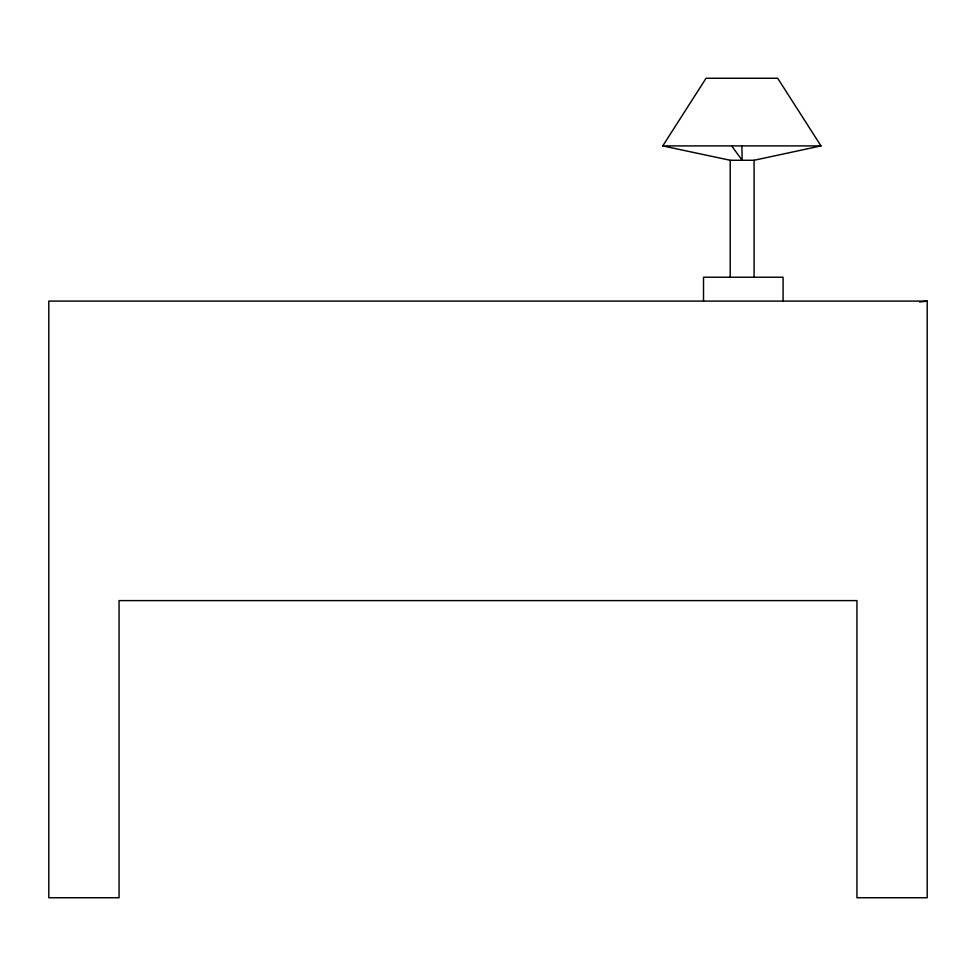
<?xml version="1.0" encoding="UTF-8"?>
<svg xmlns="http://www.w3.org/2000/svg" width="976" height="976" viewBox="0 0 976 976"><rect width="100%" height="100%" fill="white"/><g stroke="black" fill="none" stroke-linecap="round" stroke-linejoin="round"><path stroke-width="1.46" d="M662.765 145.9L706.063 78.251L777.689 78.251L820.987 145.9L754.082 160.271L730.207 160.271L662.765 145.9L820.987 145.9M919.648 302.023L927.2 301.096L927.2 897.749L856.94 897.749L856.94 600.606L119.06 600.606L119.06 897.749L48.8 897.749L48.8 301.096L927.2 301.096M731.646 145.9L742.15 160.271L741.882 145.9M783.094 301.096L783.094 277.221L703.513 277.221L703.513 301.096M754.082 160.271L754.082 277.221M730.207 160.271L730.207 277.221"/></g></svg>
